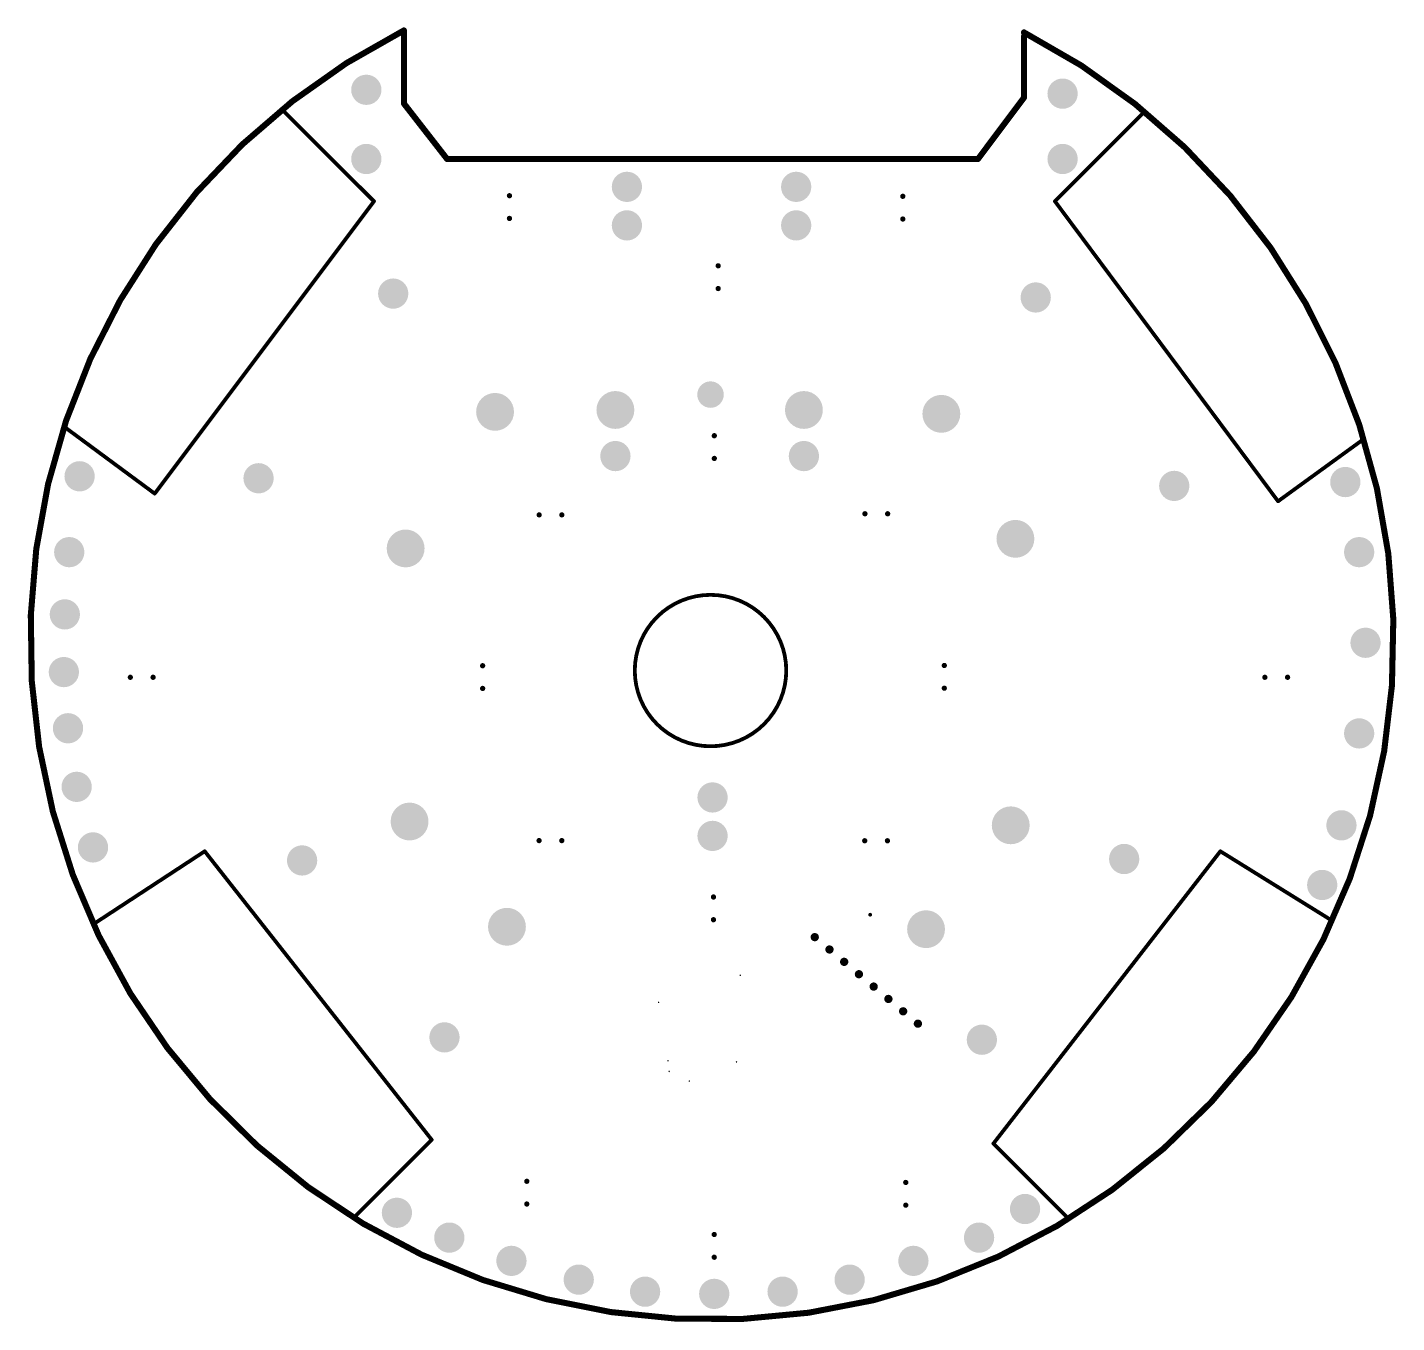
# Model space of a CAD drawing. Header units: millimetres. Extents: x 222 to 403, y 32 to 203.
import ezdxf

# ---------------------------------------------------------------- set-up
doc = ezdxf.new("R2010")
doc.units = ezdxf.units.MM
for name, color, linetype in [('KeepOutLayer', 6, 'Continuous'), ('PadHoleLayer', 156, 'Continuous'), ('ViaHoleLayer', 16, 'Continuous')]:
    doc.layers.add(name, color=color, linetype=linetype)

# ---------------------------------------------------------------- blocks, each defined once
blk = doc.blocks.new('P____C____B_34')
at = {"layer": 'PadHoleLayer'}
h = blk.add_hatch(color=156, dxfattribs=at)
edge = h.paths.add_edge_path()
edge.add_arc((-1.5, 0), 0.35, 0, 360)
h = blk.add_hatch(color=156, dxfattribs=at)
edge = h.paths.add_edge_path()
edge.add_arc((1.5, 0), 0.35, 0, 360)
blk = doc.blocks.new('P____C____B_35')
at = {"layer": 'PadHoleLayer'}
h = blk.add_hatch(color=156, dxfattribs=at)
edge = h.paths.add_edge_path()
edge.add_arc((-1.5, 0), 0.35, 0, 360)
h = blk.add_hatch(color=156, dxfattribs=at)
edge = h.paths.add_edge_path()
edge.add_arc((1.5, 0), 0.35, 0, 360)
blk = doc.blocks.new('P____C____B_36')
at = {"layer": 'PadHoleLayer'}
h = blk.add_hatch(color=156, dxfattribs=at)
edge = h.paths.add_edge_path()
edge.add_arc((-1.5, 0), 0.35, 0, 360)
h = blk.add_hatch(color=156, dxfattribs=at)
edge = h.paths.add_edge_path()
edge.add_arc((1.5, 0), 0.35, 0, 360)
blk = doc.blocks.new('P____C____B_37')
at = {"layer": 'PadHoleLayer'}
h = blk.add_hatch(color=156, dxfattribs=at)
edge = h.paths.add_edge_path()
edge.add_arc((-1.5, 0), 0.35, 0, 360)
h = blk.add_hatch(color=156, dxfattribs=at)
edge = h.paths.add_edge_path()
edge.add_arc((1.5, 0), 0.35, 0, 360)
blk = doc.blocks.new('P____C____B_38')
at = {"layer": 'PadHoleLayer'}
h = blk.add_hatch(color=156, dxfattribs=at)
edge = h.paths.add_edge_path()
edge.add_arc((-1.5, 0), 0.35, 0, 360)
h = blk.add_hatch(color=156, dxfattribs=at)
edge = h.paths.add_edge_path()
edge.add_arc((1.5, 0), 0.35, 0, 360)
blk = doc.blocks.new('P____C____B_39')
at = {"layer": 'PadHoleLayer'}
h = blk.add_hatch(color=156, dxfattribs=at)
edge = h.paths.add_edge_path()
edge.add_arc((-1.5, 0), 0.35, 0, 360)
h = blk.add_hatch(color=156, dxfattribs=at)
edge = h.paths.add_edge_path()
edge.add_arc((1.5, 0), 0.35, 0, 360)
blk = doc.blocks.new('P____C____B_40')
at = {"layer": 'PadHoleLayer'}
h = blk.add_hatch(color=156, dxfattribs=at)
edge = h.paths.add_edge_path()
edge.add_arc((-1.5, 0), 0.35, 0, 360)
h = blk.add_hatch(color=156, dxfattribs=at)
edge = h.paths.add_edge_path()
edge.add_arc((1.5, 0), 0.35, 0, 360)
blk = doc.blocks.new('P____C____B_41')
at = {"layer": 'PadHoleLayer'}
h = blk.add_hatch(color=156, dxfattribs=at)
edge = h.paths.add_edge_path()
edge.add_arc((-1.5, 0), 0.35, 0, 360)
h = blk.add_hatch(color=156, dxfattribs=at)
edge = h.paths.add_edge_path()
edge.add_arc((1.5, 0), 0.35, 0, 360)
blk = doc.blocks.new('P____C____B_42')
at = {"layer": 'PadHoleLayer'}
h = blk.add_hatch(color=156, dxfattribs=at)
edge = h.paths.add_edge_path()
edge.add_arc((-1.5, 0), 0.35, 0, 360)
h = blk.add_hatch(color=156, dxfattribs=at)
edge = h.paths.add_edge_path()
edge.add_arc((1.5, 0), 0.35, 0, 360)
blk = doc.blocks.new('P____C____B_43')
at = {"layer": 'PadHoleLayer'}
h = blk.add_hatch(color=156, dxfattribs=at)
edge = h.paths.add_edge_path()
edge.add_arc((-1.5, 0), 0.35, 0, 360)
h = blk.add_hatch(color=156, dxfattribs=at)
edge = h.paths.add_edge_path()
edge.add_arc((1.5, 0), 0.35, 0, 360)
blk = doc.blocks.new('P____C____B_44')
at = {"layer": 'PadHoleLayer'}
h = blk.add_hatch(color=156, dxfattribs=at)
edge = h.paths.add_edge_path()
edge.add_arc((-1.5, 0), 0.35, 0, 360)
h = blk.add_hatch(color=156, dxfattribs=at)
edge = h.paths.add_edge_path()
edge.add_arc((1.5, 0), 0.35, 0, 360)
blk = doc.blocks.new('P____C____B_45')
at = {"layer": 'PadHoleLayer'}
h = blk.add_hatch(color=156, dxfattribs=at)
edge = h.paths.add_edge_path()
edge.add_arc((-1.5, 0), 0.35, 0, 360)
h = blk.add_hatch(color=156, dxfattribs=at)
edge = h.paths.add_edge_path()
edge.add_arc((1.5, 0), 0.35, 0, 360)
blk = doc.blocks.new('P____C____B_46')
at = {"layer": 'PadHoleLayer'}
h = blk.add_hatch(color=156, dxfattribs=at)
edge = h.paths.add_edge_path()
edge.add_arc((-1.5, 0), 0.35, 0, 360)
h = blk.add_hatch(color=156, dxfattribs=at)
edge = h.paths.add_edge_path()
edge.add_arc((1.5, 0), 0.35, 0, 360)
blk = doc.blocks.new('P____C____B_47')
at = {"layer": 'PadHoleLayer'}
h = blk.add_hatch(color=156, dxfattribs=at)
edge = h.paths.add_edge_path()
edge.add_arc((-1.5, 0), 0.35, 0, 360)
h = blk.add_hatch(color=156, dxfattribs=at)
edge = h.paths.add_edge_path()
edge.add_arc((1.5, 0), 0.35, 0, 360)
blk = doc.blocks.new('P____C____B_48')
at = {"layer": 'PadHoleLayer'}
h = blk.add_hatch(color=156, dxfattribs=at)
edge = h.paths.add_edge_path()
edge.add_arc((-1.5, 0), 0.35, 0, 360)
h = blk.add_hatch(color=156, dxfattribs=at)
edge = h.paths.add_edge_path()
edge.add_arc((1.5, 0), 0.35, 0, 360)
blk = doc.blocks.new('P____C____B_49')
at = {"layer": 'PadHoleLayer'}
h = blk.add_hatch(color=156, dxfattribs=at)
edge = h.paths.add_edge_path()
edge.add_arc((-1.5, 0), 0.35, 0, 360)
h = blk.add_hatch(color=156, dxfattribs=at)
edge = h.paths.add_edge_path()
edge.add_arc((1.5, 0), 0.35, 0, 360)
blk = doc.blocks.new('HEADER_8_98')
at = {"layer": 'PadHoleLayer'}
h = blk.add_hatch(color=156, dxfattribs=at)
edge = h.paths.add_edge_path()
edge.add_arc((0, 0), 0.55, 0, 360)
h = blk.add_hatch(color=156, dxfattribs=at)
edge = h.paths.add_edge_path()
edge.add_arc((2.54, 0), 0.55, 0, 360)
h = blk.add_hatch(color=156, dxfattribs=at)
edge = h.paths.add_edge_path()
edge.add_arc((5.08, 0), 0.55, 0, 360)
h = blk.add_hatch(color=156, dxfattribs=at)
edge = h.paths.add_edge_path()
edge.add_arc((7.62, 0), 0.55, 0, 360)
h = blk.add_hatch(color=156, dxfattribs=at)
edge = h.paths.add_edge_path()
edge.add_arc((10.16, 0), 0.55, 0, 360)
h = blk.add_hatch(color=156, dxfattribs=at)
edge = h.paths.add_edge_path()
edge.add_arc((12.7, 0), 0.55, 0, 360)
h = blk.add_hatch(color=156, dxfattribs=at)
edge = h.paths.add_edge_path()
edge.add_arc((15.24, 0), 0.55, 0, 360)
h = blk.add_hatch(color=156, dxfattribs=at)
edge = h.paths.add_edge_path()
edge.add_arc((17.78, 0), 0.55, 0, 360)

msp = doc.modelspace()

# ---------------------------------------------------------------- hatches: boundary and pattern name
at = {"layer": 'PadHoleLayer'}
h = msp.add_hatch(color=156, dxfattribs=at)
edge = h.paths.add_edge_path()
edge.add_arc((267.1, 195.07), 2, 0, 360)
h = msp.add_hatch(color=156, dxfattribs=at)
edge = h.paths.add_edge_path()
edge.add_arc((359.04, 194.56), 2, 0, 360)
h = msp.add_hatch(color=156, dxfattribs=at)
edge = h.paths.add_edge_path()
edge.add_arc((267.1, 185.93), 2, 0, 360)
h = msp.add_hatch(color=156, dxfattribs=at)
edge = h.paths.add_edge_path()
edge.add_arc((359.04, 185.93), 2, 0, 360)
h = msp.add_hatch(color=156, dxfattribs=at)
edge = h.paths.add_edge_path()
edge.add_arc((301.51, 182.25), 2, 0, 360)
h = msp.add_hatch(color=156, dxfattribs=at)
edge = h.paths.add_edge_path()
edge.add_arc((323.86, 182.25), 2, 0, 360)
h = msp.add_hatch(color=156, dxfattribs=at)
edge = h.paths.add_edge_path()
edge.add_arc((301.51, 177.16), 2, 0, 360)
h = msp.add_hatch(color=156, dxfattribs=at)
edge = h.paths.add_edge_path()
edge.add_arc((323.86, 177.16), 2, 0, 360)
h = msp.add_hatch(color=156, dxfattribs=at)
edge = h.paths.add_edge_path()
edge.add_arc((270.65, 168.15), 2, 0, 360)
h = msp.add_hatch(color=156, dxfattribs=at)
edge = h.paths.add_edge_path()
edge.add_arc((355.49, 167.64), 2, 0, 360)
h = msp.add_hatch(color=156, dxfattribs=at)
edge = h.paths.add_edge_path()
edge.add_arc((312.55, 154.81), 1.75, 0, 360)
h = msp.add_hatch(color=156, dxfattribs=at)
edge = h.paths.add_edge_path()
edge.add_arc((284.1, 152.53), 2.5, 0, 360)
h = msp.add_hatch(color=156, dxfattribs=at)
edge = h.paths.add_edge_path()
edge.add_arc((299.99, 152.78), 2.5, 0, 360)
h = msp.add_hatch(color=156, dxfattribs=at)
edge = h.paths.add_edge_path()
edge.add_arc((324.88, 152.78), 2.5, 0, 360)
h = msp.add_hatch(color=156, dxfattribs=at)
edge = h.paths.add_edge_path()
edge.add_arc((343.03, 152.27), 2.5, 0, 360)
h = msp.add_hatch(color=156, dxfattribs=at)
edge = h.paths.add_edge_path()
edge.add_arc((299.99, 146.69), 2, 0, 360)
h = msp.add_hatch(color=156, dxfattribs=at)
edge = h.paths.add_edge_path()
edge.add_arc((324.88, 146.69), 2, 0, 360)
h = msp.add_hatch(color=156, dxfattribs=at)
edge = h.paths.add_edge_path()
edge.add_arc((229.24, 144.02), 2, 0, 360)
h = msp.add_hatch(color=156, dxfattribs=at)
edge = h.paths.add_edge_path()
edge.add_arc((252.87, 143.76), 2, 0, 360)
h = msp.add_hatch(color=156, dxfattribs=at)
edge = h.paths.add_edge_path()
edge.add_arc((373.78, 142.75), 2, 0, 360)
h = msp.add_hatch(color=156, dxfattribs=at)
edge = h.paths.add_edge_path()
edge.add_arc((396.37, 143.26), 2, 0, 360)
h = msp.add_hatch(color=156, dxfattribs=at)
edge = h.paths.add_edge_path()
edge.add_arc((352.81, 135.76), 2.5, 0, 360)
h = msp.add_hatch(color=156, dxfattribs=at)
edge = h.paths.add_edge_path()
edge.add_arc((227.87, 134), 2, 0, 360)
h = msp.add_hatch(color=156, dxfattribs=at)
edge = h.paths.add_edge_path()
edge.add_arc((272.29, 134.49), 2.5, 0, 360)
h = msp.add_hatch(color=156, dxfattribs=at)
edge = h.paths.add_edge_path()
edge.add_arc((398.2, 134), 2, 0, 360)
h = msp.add_hatch(color=156, dxfattribs=at)
edge = h.paths.add_edge_path()
edge.add_arc((227.29, 125.78), 2, 0, 360)
h = msp.add_hatch(color=156, dxfattribs=at)
edge = h.paths.add_edge_path()
edge.add_arc((399.04, 122.03), 2, 0, 360)
h = msp.add_hatch(color=156, dxfattribs=at)
edge = h.paths.add_edge_path()
edge.add_arc((227.16, 118.16), 2, 0, 360)
h = msp.add_hatch(color=156, dxfattribs=at)
edge = h.paths.add_edge_path()
edge.add_arc((227.71, 110.74), 2, 0, 360)
h = msp.add_hatch(color=156, dxfattribs=at)
edge = h.paths.add_edge_path()
edge.add_arc((398.2, 110.06), 2, 0, 360)
h = msp.add_hatch(color=156, dxfattribs=at)
edge = h.paths.add_edge_path()
edge.add_arc((228.85, 103), 2, 0, 360)
h = msp.add_hatch(color=156, dxfattribs=at)
edge = h.paths.add_edge_path()
edge.add_arc((312.82, 101.6), 2, 0, 360)
h = msp.add_hatch(color=156, dxfattribs=at)
edge = h.paths.add_edge_path()
edge.add_arc((272.81, 98.42), 2.5, 0, 360)
h = msp.add_hatch(color=156, dxfattribs=at)
edge = h.paths.add_edge_path()
edge.add_arc((352.19, 97.92), 2.5, 0, 360)
h = msp.add_hatch(color=156, dxfattribs=at)
edge = h.paths.add_edge_path()
edge.add_arc((395.86, 97.92), 2, 0, 360)
h = msp.add_hatch(color=156, dxfattribs=at)
edge = h.paths.add_edge_path()
edge.add_arc((312.82, 96.52), 2, 0, 360)
h = msp.add_hatch(color=156, dxfattribs=at)
edge = h.paths.add_edge_path()
edge.add_arc((231.01, 95), 2, 0, 360)
h = msp.add_hatch(color=156, dxfattribs=at)
edge = h.paths.add_edge_path()
edge.add_arc((258.62, 93.28), 2, 0, 360)
h = msp.add_hatch(color=156, dxfattribs=at)
edge = h.paths.add_edge_path()
edge.add_arc((367.17, 93.47), 2, 0, 360)
h = msp.add_hatch(color=156, dxfattribs=at)
edge = h.paths.add_edge_path()
edge.add_arc((393.32, 90.04), 2, 0, 360)
h = msp.add_hatch(color=156, dxfattribs=at)
edge = h.paths.add_edge_path()
edge.add_arc((285.67, 84.52), 2.5, 0, 360)
h = msp.add_hatch(color=156, dxfattribs=at)
edge = h.paths.add_edge_path()
edge.add_arc((341.01, 84.2), 2.5, 0, 360)
h = msp.add_hatch(color=156, dxfattribs=at)
edge = h.paths.add_edge_path()
edge.add_arc((277.42, 69.91), 2, 0, 360)
h = msp.add_hatch(color=156, dxfattribs=at)
edge = h.paths.add_edge_path()
edge.add_arc((348.38, 69.6), 2, 0, 360)
h = msp.add_hatch(color=156, dxfattribs=at)
edge = h.paths.add_edge_path()
edge.add_arc((354.08, 47.24), 2, 0, 360)
h = msp.add_hatch(color=156, dxfattribs=at)
edge = h.paths.add_edge_path()
edge.add_arc((271.14, 46.74), 2, 0, 360)
h = msp.add_hatch(color=156, dxfattribs=at)
edge = h.paths.add_edge_path()
edge.add_arc((278.06, 43.46), 2, 0, 360)
h = msp.add_hatch(color=156, dxfattribs=at)
edge = h.paths.add_edge_path()
edge.add_arc((348.01, 43.46), 2, 0, 360)
h = msp.add_hatch(color=156, dxfattribs=at)
edge = h.paths.add_edge_path()
edge.add_arc((286.26, 40.39), 2, 0, 360)
h = msp.add_hatch(color=156, dxfattribs=at)
edge = h.paths.add_edge_path()
edge.add_arc((339.34, 40.39), 2, 0, 360)
h = msp.add_hatch(color=156, dxfattribs=at)
edge = h.paths.add_edge_path()
edge.add_arc((295.15, 37.91), 2, 0, 360)
h = msp.add_hatch(color=156, dxfattribs=at)
edge = h.paths.add_edge_path()
edge.add_arc((330.92, 37.91), 2, 0, 360)
h = msp.add_hatch(color=156, dxfattribs=at)
edge = h.paths.add_edge_path()
edge.add_arc((303.91, 36.32), 2, 0, 360)
h = msp.add_hatch(color=156, dxfattribs=at)
edge = h.paths.add_edge_path()
edge.add_arc((313.04, 36.03), 2, 0, 360)
h = msp.add_hatch(color=156, dxfattribs=at)
edge = h.paths.add_edge_path()
edge.add_arc((322.07, 36.32), 2, 0, 360)
at = {"layer": 'ViaHoleLayer'}
h = msp.add_hatch(color=16, dxfattribs=at)
edge = h.paths.add_edge_path()
edge.add_arc((333.63, 86.11), 0.25, 0, 360)
h = msp.add_hatch(color=16, dxfattribs=at)
edge = h.paths.add_edge_path()
edge.add_arc((316.48, 78.11), 0.1, 0, 360)
h = msp.add_hatch(color=16, dxfattribs=at)
edge = h.paths.add_edge_path()
edge.add_arc((305.69, 74.55), 0.1, 0, 360)
h = msp.add_hatch(color=16, dxfattribs=at)
edge = h.paths.add_edge_path()
edge.add_arc((306.94, 66.82), 0.1, 0, 360)
h = msp.add_hatch(color=16, dxfattribs=at)
edge = h.paths.add_edge_path()
edge.add_arc((307.09, 65.41), 0.1, 0, 360)
h = msp.add_hatch(color=16, dxfattribs=at)
edge = h.paths.add_edge_path()
edge.add_arc((315.98, 66.67), 0.1, 0, 360)
h = msp.add_hatch(color=16, dxfattribs=at)
edge = h.paths.add_edge_path()
edge.add_arc((309.75, 64.13), 0.1, 0, 360)

# ---------------------------------------------------------------- linework, layer by layer
at = {"layer": 'KeepOutLayer', "const_width": 0.8}
msp.add_lwpolyline([(353.94, 202.65, -4.156032), (272.06, 202.91)], format="xyb", dxfattribs=at)
at = {"layer": 'KeepOutLayer'}
for points, const_width in [([(272.06, 193.26), (272.06, 202.91)], 0.8), ([(353.96, 194.06), (353.96, 202.18)], 0.8), ([(272.06, 193.26), (277.76, 185.93)], 0.8), ([(347.87, 185.93), (353.96, 194.06)], 0.8), ([(255.92, 192.53), (268.11, 180.34)], 0.5), ([(358.03, 180.34), (369.71, 192.02)], 0.5), ([(277.76, 185.93), (347.87, 185.93)], 0.8), ([(239.16, 141.73), (268.11, 180.34)], 0.5), ([(358.03, 180.34), (387.49, 140.72)], 0.5), ([(227.47, 150.37), (239.16, 141.73)], 0.5), ([(387.49, 140.72), (398.67, 148.84)], 0.5), ([(231.03, 84.84), (245.76, 94.49)], 0.5), ([(245.76, 94.49), (275.73, 56.39)], 0.5), ([(349.9, 55.88), (379.87, 94.49)], 0.5), ([(379.87, 94.49), (394.6, 85.34)], 0.5), ([(265.57, 46.23), (275.73, 56.39)], 0.5), ([(349.9, 55.88), (359.55, 46.23)], 0.5)]:
    msp.add_lwpolyline(points, dxfattribs=dict(at, const_width=const_width))
for points, const_width in [([(271.86, 202.91, 1), (272.26, 202.91, 1)], 0.4), ([(271.86, 202.91, 1), (272.26, 202.91, 1)], 0.4), ([(353.74, 202.65, 1), (354.14, 202.65, 1)], 0.4), ([(353.76, 202.18, 1), (354.16, 202.18, 1)], 0.4), ([(271.86, 193.26, 1), (272.26, 193.26, 1)], 0.4), ([(271.86, 193.26, 1), (272.26, 193.26, 1)], 0.4), ([(353.76, 194.06, 1), (354.16, 194.06, 1)], 0.4), ([(353.76, 194.06, 1), (354.16, 194.06, 1)], 0.4), ([(255.79, 192.53, 1), (256.04, 192.53, 1)], 0.25), ([(369.59, 192.02, 1), (369.84, 192.02, 1)], 0.25), ([(277.56, 185.93, 1), (277.96, 185.93, 1)], 0.4), ([(277.56, 185.93, 1), (277.96, 185.93, 1)], 0.4), ([(347.67, 185.93, 1), (348.07, 185.93, 1)], 0.4), ([(347.67, 185.93, 1), (348.07, 185.93, 1)], 0.4), ([(267.99, 180.34, 1), (268.24, 180.34, 1)], 0.25), ([(267.99, 180.34, 1), (268.24, 180.34, 1)], 0.25), ([(357.9, 180.34, 1), (358.15, 180.34, 1)], 0.25), ([(357.9, 180.34, 1), (358.15, 180.34, 1)], 0.25), ([(227.35, 150.37, 1), (227.6, 150.37, 1)], 0.25), ([(398.54, 148.84, 1), (398.79, 148.84, 1)], 0.25), ([(239.03, 141.73, 1), (239.28, 141.73, 1)], 0.25), ([(239.03, 141.73, 1), (239.28, 141.73, 1)], 0.25), ([(387.37, 140.72, 1), (387.62, 140.72, 1)], 0.25), ([(387.37, 140.72, 1), (387.62, 140.72, 1)], 0.25), ([(322.55, 118.36, 1), (302.55, 118.36, 1)], 0.5), ([(302.42, 118.36, 1), (302.67, 118.36, 1)], 0.25), ([(322.42, 118.36, 1), (322.67, 118.36, 1)], 0.25), ([(245.63, 94.49, 1), (245.88, 94.49, 1)], 0.25), ([(245.63, 94.49, 1), (245.88, 94.49, 1)], 0.25), ([(379.75, 94.49, 1), (380, 94.49, 1)], 0.25), ([(379.75, 94.49, 1), (380, 94.49, 1)], 0.25), ([(230.9, 84.84, 1), (231.15, 84.84, 1)], 0.25), ([(394.48, 85.34, 1), (394.73, 85.34, 1)], 0.25), ([(275.61, 56.39, 1), (275.86, 56.39, 1)], 0.25), ([(275.61, 56.39, 1), (275.86, 56.39, 1)], 0.25), ([(349.77, 55.88, 1), (350.02, 55.88, 1)], 0.25), ([(349.77, 55.88, 1), (350.02, 55.88, 1)], 0.25), ([(265.45, 46.23, 1), (265.7, 46.23, 1)], 0.25), ([(359.43, 46.23, 1), (359.68, 46.23, 1)], 0.25)]:
    msp.add_lwpolyline(points, format="xyb", close=True, dxfattribs=dict(at, const_width=const_width))

# ---------------------------------------------------------------- block references
for name, p, rotation in [('P____C____B_49', (286, 179.58), 90), ('P____C____B_46', (337.94, 179.5), 90), ('P____C____B_48', (313.56, 170.32), 90), ('P____C____B_47', (313.05, 147.88), 90), ('P____C____B_44', (334.44, 139.07), 180), ('P____C____B_39', (282.46, 117.5), 90), ('P____C____B_43', (343.42, 117.53), 90), ('P____C____B_38', (237.44, 117.47), 180), ('P____C____B_40', (291.41, 95.9), 180), ('P____C____B_41', (312.94, 86.95), 90), ('HEADER_8_98', (326.31, 83.15), 320), ('P____C____B_34', (288.29, 49.4), 90), ('P____C____B_36', (338.33, 49.25), 90), ('P____C____B_35', (313.04, 42.37), 90)]:
    msp.add_blockref(name, p, dxfattribs=dict(rotation=rotation))
for name, p in [('P____C____B_45', (291.42, 138.92)), ('P____C____B_37', (387.25, 117.47)), ('P____C____B_42', (334.41, 95.88))]:
    msp.add_blockref(name, p)

doc.saveas('drawing.dxf')
